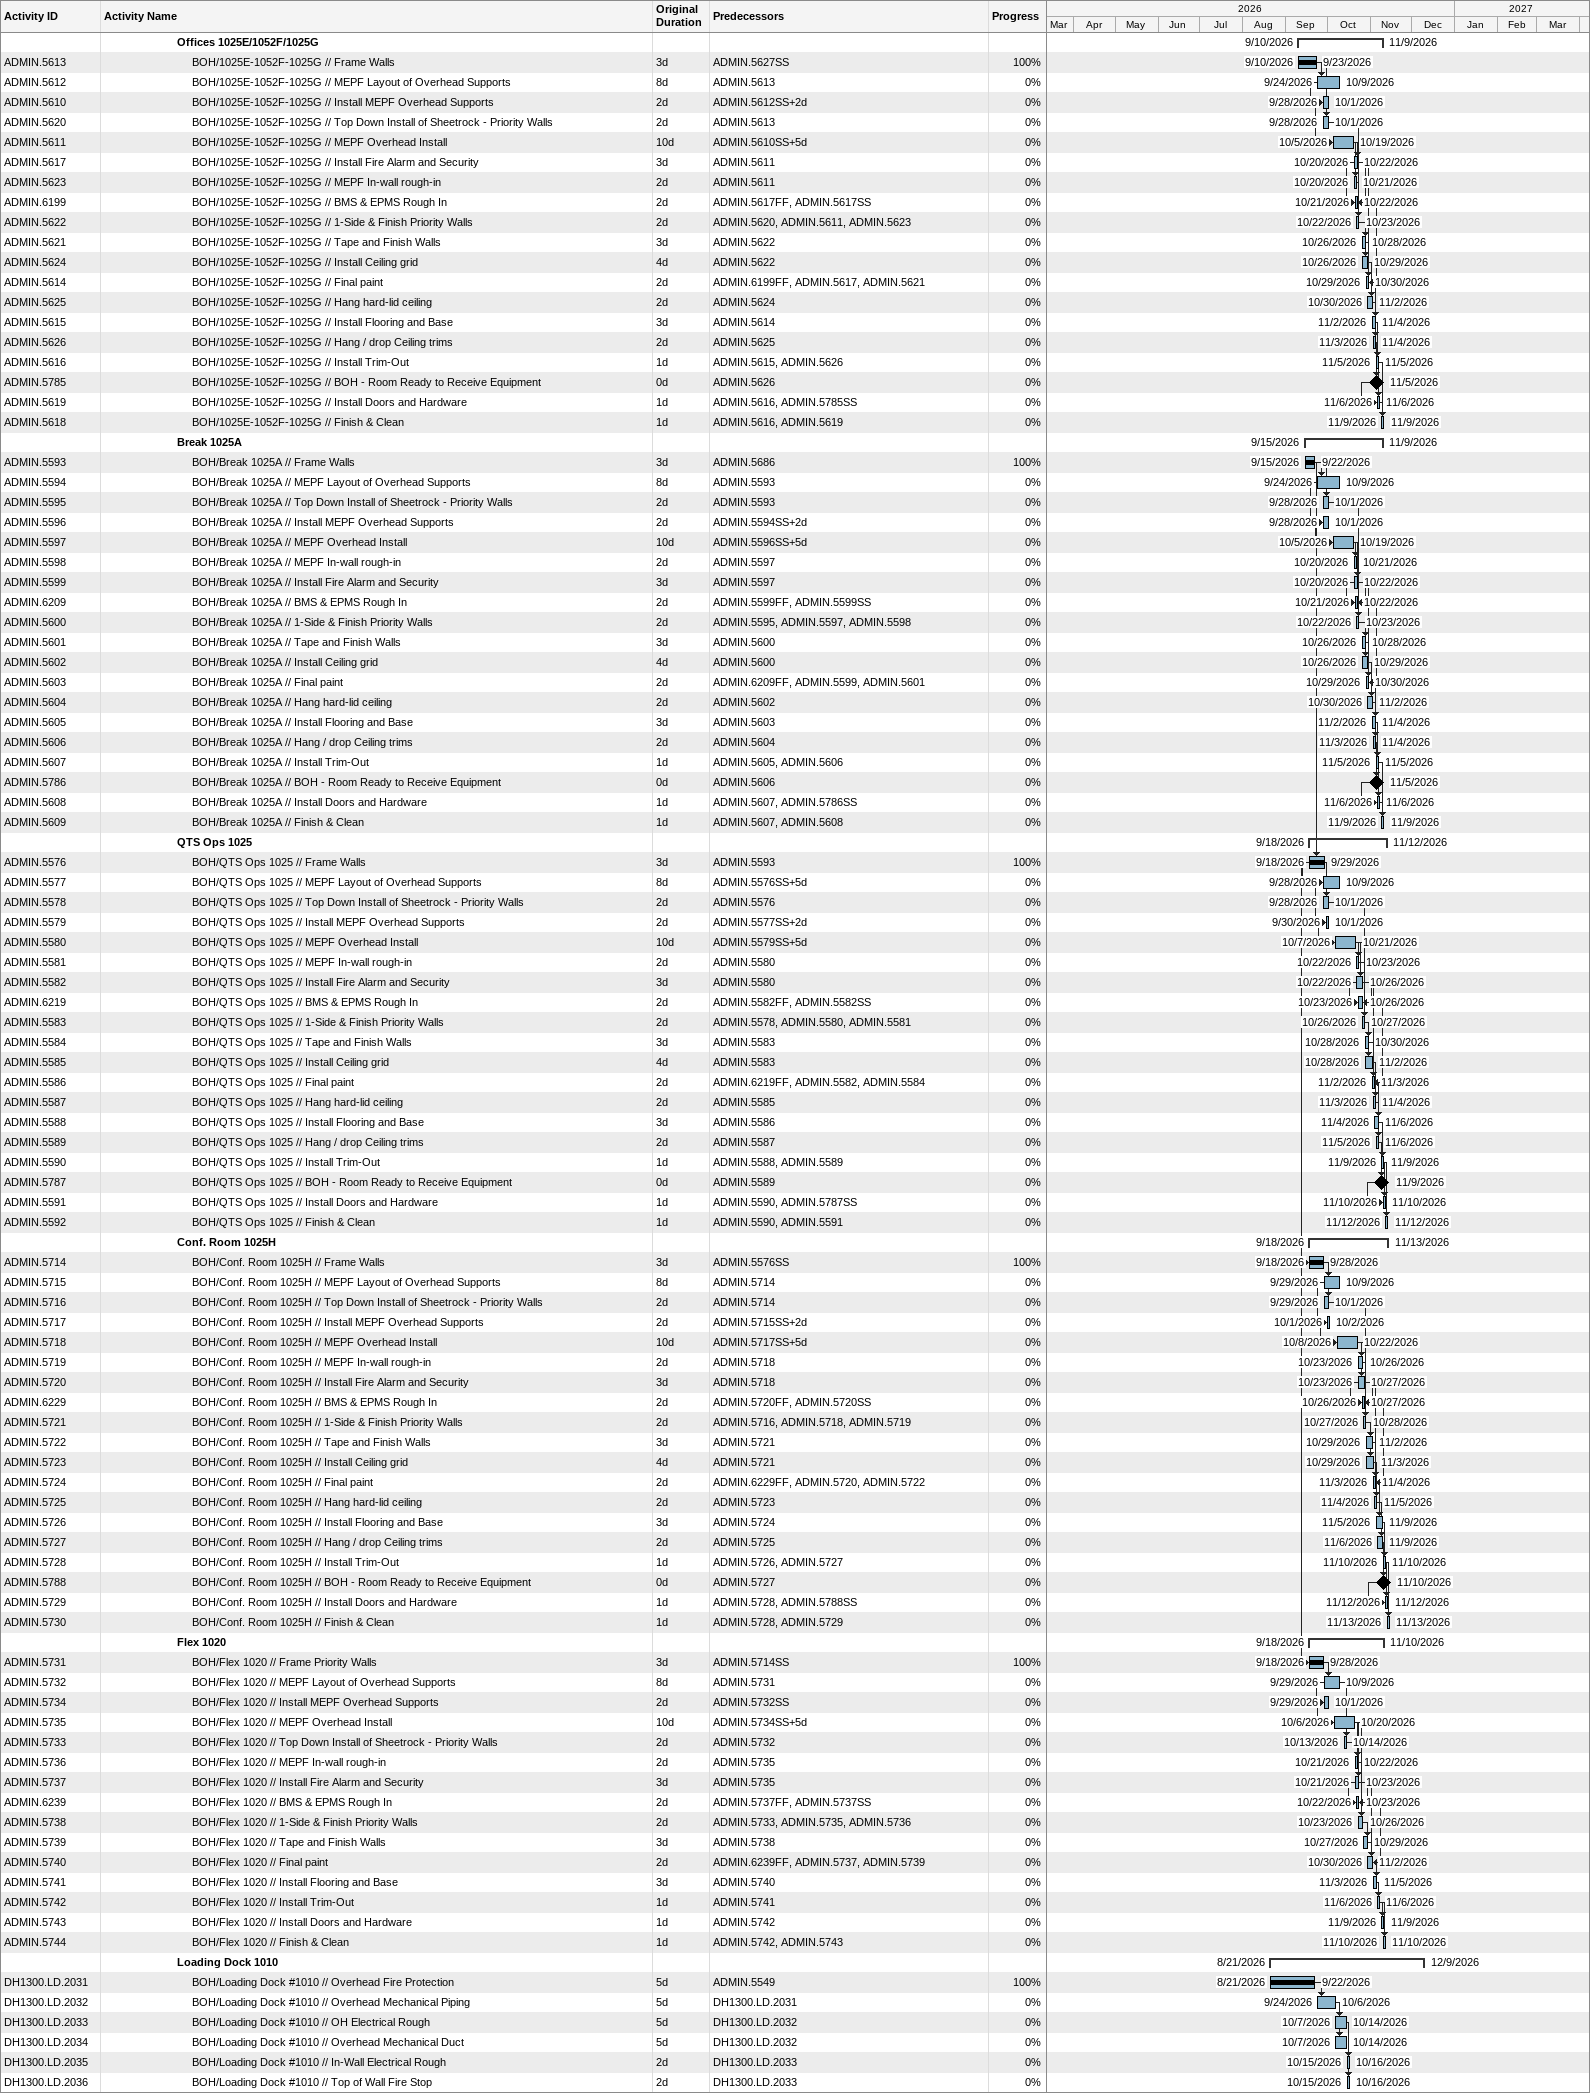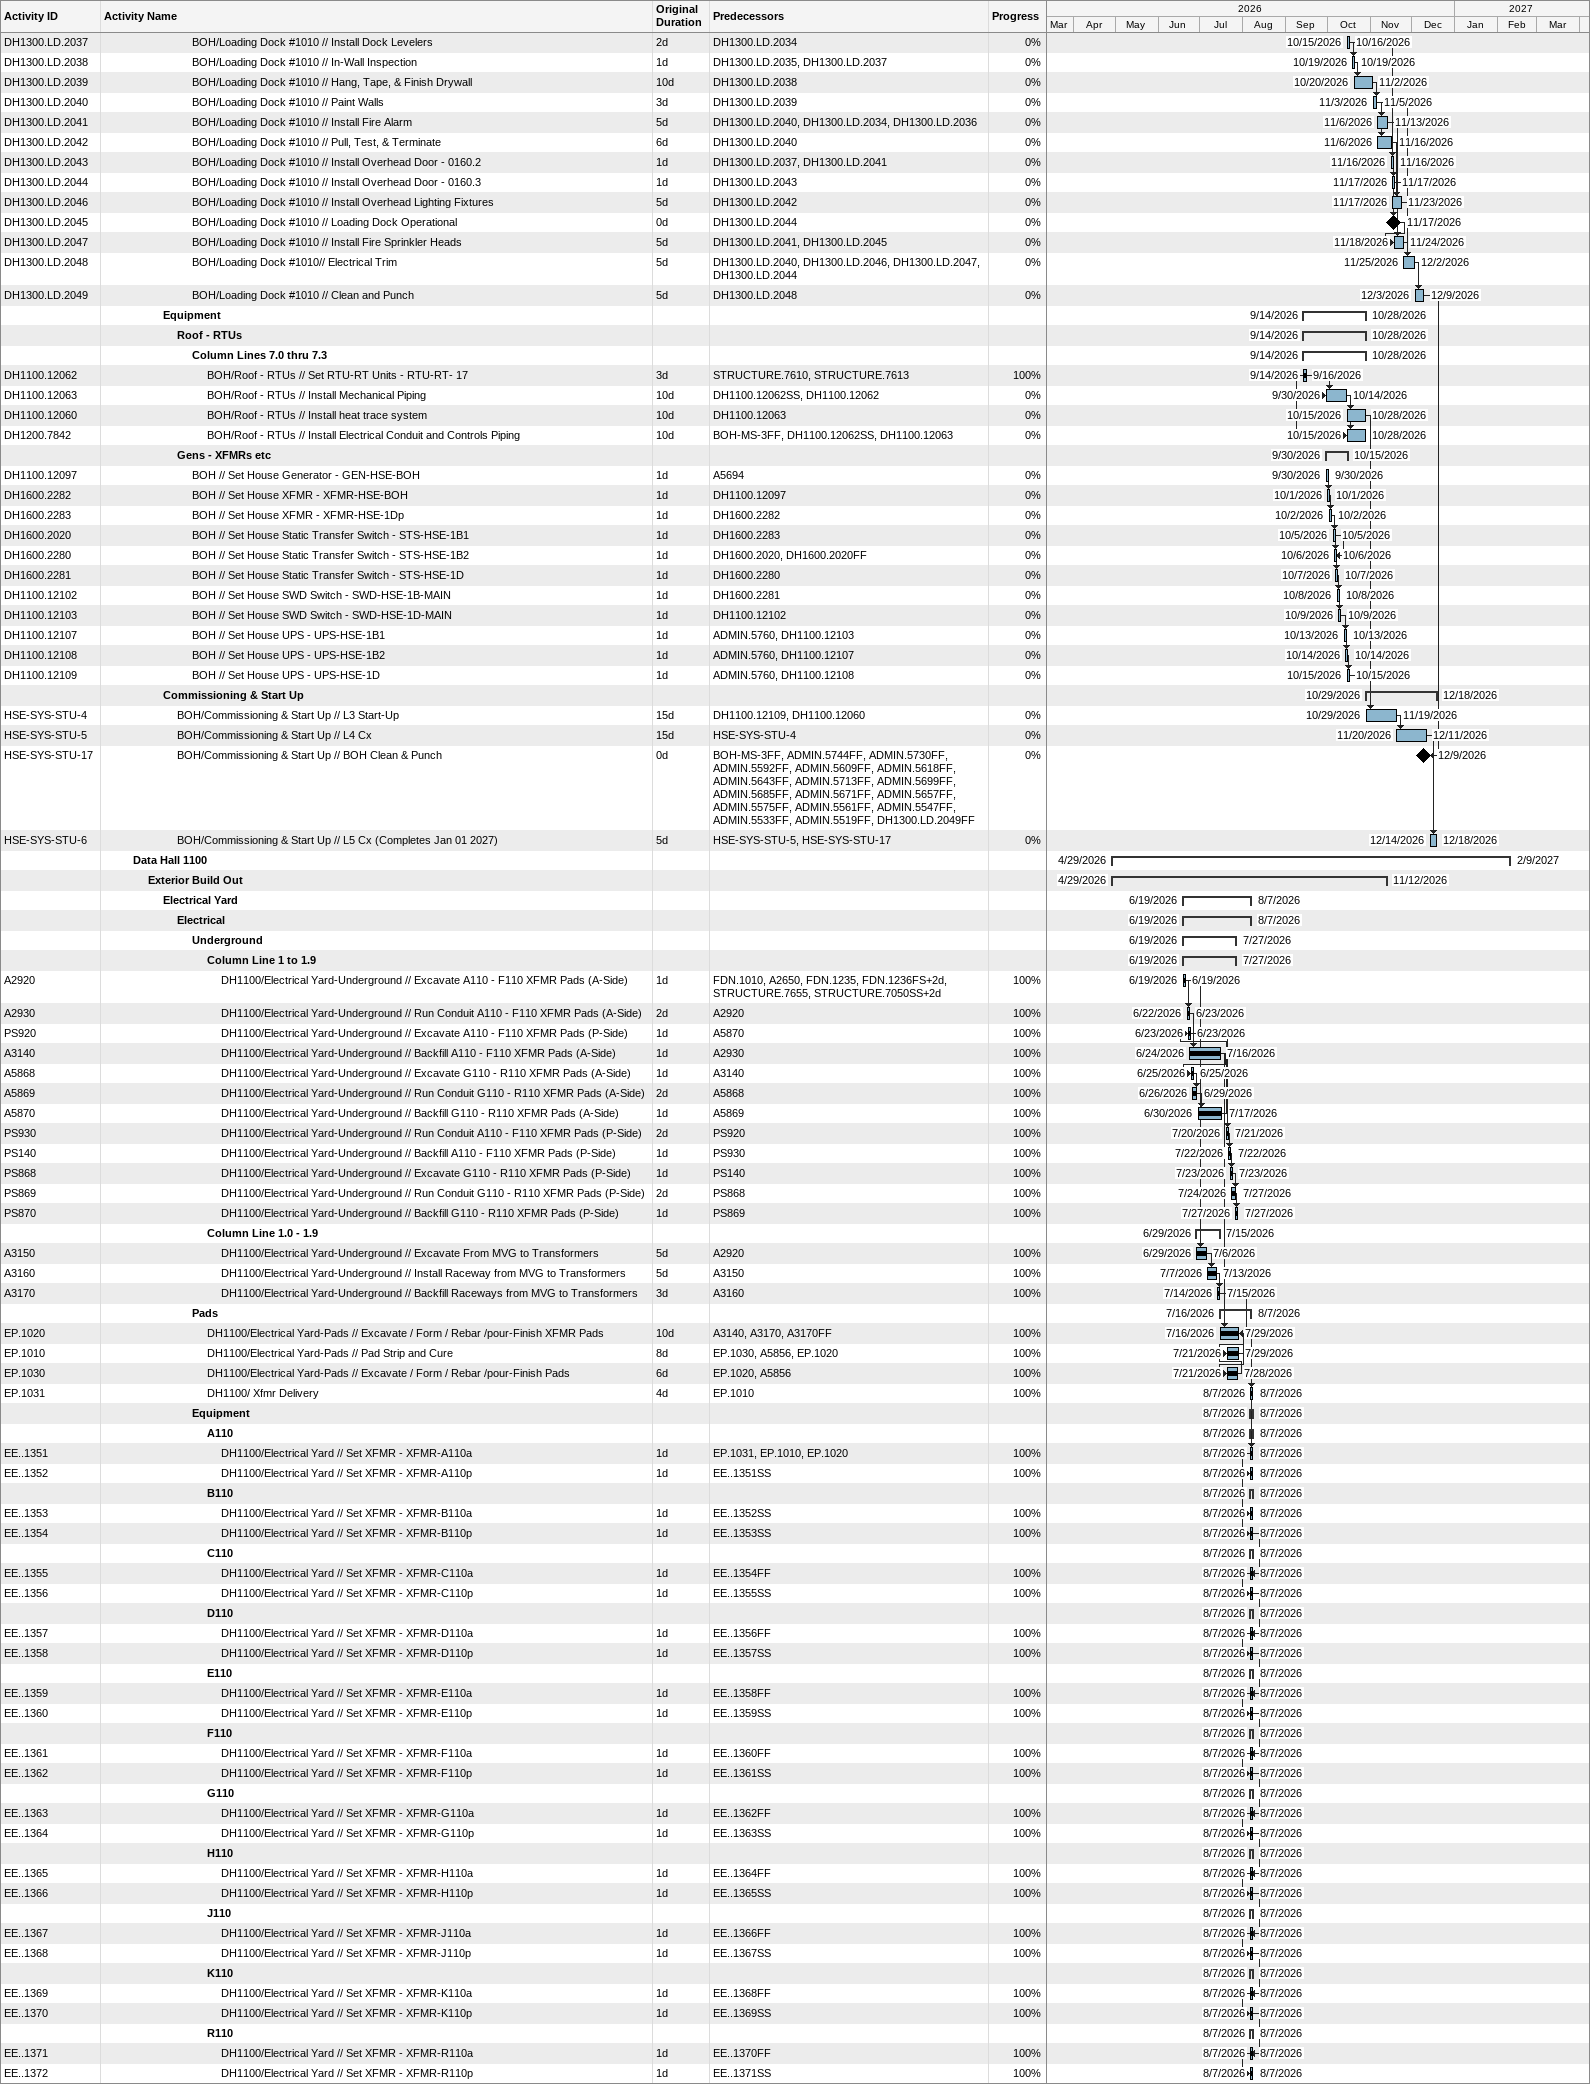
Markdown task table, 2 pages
| ID | Level | Task | Original duration | Start | Finish | Predecessors | % complete |
|---|---|---|---|---|---|---|---|
|  | 6 | **Offices 1025E/1052F/1025G** |  | 2026-09-10 | 2026-11-09 |  |  |
| ADMIN.5613 | 7 | BOH/1025E-1052F-1025G // Frame Walls | 3d | 2026-09-10 | 2026-09-23 | ADMIN.5627SS | 100 |
| ADMIN.5612 | 7 | BOH/1025E-1052F-1025G // MEPF Layout of Overhead Supports | 8d | 2026-09-24 | 2026-10-09 | ADMIN.5613 | 0 |
| ADMIN.5610 | 7 | BOH/1025E-1052F-1025G // Install MEPF Overhead Supports | 2d | 2026-09-28 | 2026-10-01 | ADMIN.5612SS+2d | 0 |
| ADMIN.5620 | 7 | BOH/1025E-1052F-1025G // Top Down Install of Sheetrock - Priority Walls | 2d | 2026-09-28 | 2026-10-01 | ADMIN.5613 | 0 |
| ADMIN.5611 | 7 | BOH/1025E-1052F-1025G // MEPF Overhead Install | 10d | 2026-10-05 | 2026-10-19 | ADMIN.5610SS+5d | 0 |
| ADMIN.5617 | 7 | BOH/1025E-1052F-1025G // Install Fire Alarm and Security | 3d | 2026-10-20 | 2026-10-22 | ADMIN.5611 | 0 |
| ADMIN.5623 | 7 | BOH/1025E-1052F-1025G // MEPF In-wall rough-in | 2d | 2026-10-20 | 2026-10-21 | ADMIN.5611 | 0 |
| ADMIN.6199 | 7 | BOH/1025E-1052F-1025G // BMS & EPMS Rough In | 2d | 2026-10-21 | 2026-10-22 | ADMIN.5617FF, ADMIN.5617SS | 0 |
| ADMIN.5622 | 7 | BOH/1025E-1052F-1025G // 1-Side & Finish Priority Walls | 2d | 2026-10-22 | 2026-10-23 | ADMIN.5620, ADMIN.5611, ADMIN.5623 | 0 |
| ADMIN.5621 | 7 | BOH/1025E-1052F-1025G // Tape and Finish Walls | 3d | 2026-10-26 | 2026-10-28 | ADMIN.5622 | 0 |
| ADMIN.5624 | 7 | BOH/1025E-1052F-1025G // Install Ceiling grid | 4d | 2026-10-26 | 2026-10-29 | ADMIN.5622 | 0 |
| ADMIN.5614 | 7 | BOH/1025E-1052F-1025G // Final paint | 2d | 2026-10-29 | 2026-10-30 | ADMIN.6199FF, ADMIN.5617, ADMIN.5621 | 0 |
| ADMIN.5625 | 7 | BOH/1025E-1052F-1025G // Hang hard-lid ceiling | 2d | 2026-10-30 | 2026-11-02 | ADMIN.5624 | 0 |
| ADMIN.5615 | 7 | BOH/1025E-1052F-1025G // Install Flooring and Base | 3d | 2026-11-02 | 2026-11-04 | ADMIN.5614 | 0 |
| ADMIN.5626 | 7 | BOH/1025E-1052F-1025G // Hang / drop Ceiling trims | 2d | 2026-11-03 | 2026-11-04 | ADMIN.5625 | 0 |
| ADMIN.5616 | 7 | BOH/1025E-1052F-1025G // Install Trim-Out | 1d | 2026-11-05 | 2026-11-05 | ADMIN.5615, ADMIN.5626 | 0 |
| ADMIN.5785 | 7 | BOH/1025E-1052F-1025G // BOH - Room Ready to Receive Equipment | 0d | 2026-11-05 | 2026-11-05 | ADMIN.5626 | 0 |
| ADMIN.5619 | 7 | BOH/1025E-1052F-1025G // Install Doors and Hardware | 1d | 2026-11-06 | 2026-11-06 | ADMIN.5616, ADMIN.5785SS | 0 |
| ADMIN.5618 | 7 | BOH/1025E-1052F-1025G // Finish & Clean | 1d | 2026-11-09 | 2026-11-09 | ADMIN.5616, ADMIN.5619 | 0 |
|  | 6 | **Break 1025A** |  | 2026-09-15 | 2026-11-09 |  |  |
| ADMIN.5593 | 7 | BOH/Break 1025A // Frame Walls | 3d | 2026-09-15 | 2026-09-22 | ADMIN.5686 | 100 |
| ADMIN.5594 | 7 | BOH/Break 1025A // MEPF Layout of Overhead Supports | 8d | 2026-09-24 | 2026-10-09 | ADMIN.5593 | 0 |
| ADMIN.5595 | 7 | BOH/Break 1025A // Top Down Install of Sheetrock - Priority Walls | 2d | 2026-09-28 | 2026-10-01 | ADMIN.5593 | 0 |
| ADMIN.5596 | 7 | BOH/Break 1025A // Install MEPF Overhead Supports | 2d | 2026-09-28 | 2026-10-01 | ADMIN.5594SS+2d | 0 |
| ADMIN.5597 | 7 | BOH/Break 1025A // MEPF Overhead Install | 10d | 2026-10-05 | 2026-10-19 | ADMIN.5596SS+5d | 0 |
| ADMIN.5598 | 7 | BOH/Break 1025A // MEPF In-wall rough-in | 2d | 2026-10-20 | 2026-10-21 | ADMIN.5597 | 0 |
| ADMIN.5599 | 7 | BOH/Break 1025A // Install Fire Alarm and Security | 3d | 2026-10-20 | 2026-10-22 | ADMIN.5597 | 0 |
| ADMIN.6209 | 7 | BOH/Break 1025A // BMS & EPMS Rough In | 2d | 2026-10-21 | 2026-10-22 | ADMIN.5599FF, ADMIN.5599SS | 0 |
| ADMIN.5600 | 7 | BOH/Break 1025A // 1-Side & Finish Priority Walls | 2d | 2026-10-22 | 2026-10-23 | ADMIN.5595, ADMIN.5597, ADMIN.5598 | 0 |
| ADMIN.5601 | 7 | BOH/Break 1025A // Tape and Finish Walls | 3d | 2026-10-26 | 2026-10-28 | ADMIN.5600 | 0 |
| ADMIN.5602 | 7 | BOH/Break 1025A // Install Ceiling grid | 4d | 2026-10-26 | 2026-10-29 | ADMIN.5600 | 0 |
| ADMIN.5603 | 7 | BOH/Break 1025A // Final paint | 2d | 2026-10-29 | 2026-10-30 | ADMIN.6209FF, ADMIN.5599, ADMIN.5601 | 0 |
| ADMIN.5604 | 7 | BOH/Break 1025A // Hang hard-lid ceiling | 2d | 2026-10-30 | 2026-11-02 | ADMIN.5602 | 0 |
| ADMIN.5605 | 7 | BOH/Break 1025A // Install Flooring and Base | 3d | 2026-11-02 | 2026-11-04 | ADMIN.5603 | 0 |
| ADMIN.5606 | 7 | BOH/Break 1025A // Hang / drop Ceiling trims | 2d | 2026-11-03 | 2026-11-04 | ADMIN.5604 | 0 |
| ADMIN.5607 | 7 | BOH/Break 1025A // Install Trim-Out | 1d | 2026-11-05 | 2026-11-05 | ADMIN.5605, ADMIN.5606 | 0 |
| ADMIN.5786 | 7 | BOH/Break 1025A // BOH - Room Ready to Receive Equipment | 0d | 2026-11-05 | 2026-11-05 | ADMIN.5606 | 0 |
| ADMIN.5608 | 7 | BOH/Break 1025A // Install Doors and Hardware | 1d | 2026-11-06 | 2026-11-06 | ADMIN.5607, ADMIN.5786SS | 0 |
| ADMIN.5609 | 7 | BOH/Break 1025A // Finish & Clean | 1d | 2026-11-09 | 2026-11-09 | ADMIN.5607, ADMIN.5608 | 0 |
|  | 6 | **QTS Ops 1025** |  | 2026-09-18 | 2026-11-12 |  |  |
| ADMIN.5576 | 7 | BOH/QTS Ops 1025 // Frame Walls | 3d | 2026-09-18 | 2026-09-29 | ADMIN.5593 | 100 |
| ADMIN.5577 | 7 | BOH/QTS Ops 1025 // MEPF Layout of Overhead Supports | 8d | 2026-09-28 | 2026-10-09 | ADMIN.5576SS+5d | 0 |
| ADMIN.5578 | 7 | BOH/QTS Ops 1025 // Top Down Install of Sheetrock - Priority Walls | 2d | 2026-09-28 | 2026-10-01 | ADMIN.5576 | 0 |
| ADMIN.5579 | 7 | BOH/QTS Ops 1025 // Install MEPF Overhead Supports | 2d | 2026-09-30 | 2026-10-01 | ADMIN.5577SS+2d | 0 |
| ADMIN.5580 | 7 | BOH/QTS Ops 1025 // MEPF Overhead Install | 10d | 2026-10-07 | 2026-10-21 | ADMIN.5579SS+5d | 0 |
| ADMIN.5581 | 7 | BOH/QTS Ops 1025 // MEPF In-wall rough-in | 2d | 2026-10-22 | 2026-10-23 | ADMIN.5580 | 0 |
| ADMIN.5582 | 7 | BOH/QTS Ops 1025 // Install Fire Alarm and Security | 3d | 2026-10-22 | 2026-10-26 | ADMIN.5580 | 0 |
| ADMIN.6219 | 7 | BOH/QTS Ops 1025 // BMS & EPMS Rough In | 2d | 2026-10-23 | 2026-10-26 | ADMIN.5582FF, ADMIN.5582SS | 0 |
| ADMIN.5583 | 7 | BOH/QTS Ops 1025 // 1-Side & Finish Priority Walls | 2d | 2026-10-26 | 2026-10-27 | ADMIN.5578, ADMIN.5580, ADMIN.5581 | 0 |
| ADMIN.5584 | 7 | BOH/QTS Ops 1025 // Tape and Finish Walls | 3d | 2026-10-28 | 2026-10-30 | ADMIN.5583 | 0 |
| ADMIN.5585 | 7 | BOH/QTS Ops 1025 // Install Ceiling grid | 4d | 2026-10-28 | 2026-11-02 | ADMIN.5583 | 0 |
| ADMIN.5586 | 7 | BOH/QTS Ops 1025 // Final paint | 2d | 2026-11-02 | 2026-11-03 | ADMIN.6219FF, ADMIN.5582, ADMIN.5584 | 0 |
| ADMIN.5587 | 7 | BOH/QTS Ops 1025 // Hang hard-lid ceiling | 2d | 2026-11-03 | 2026-11-04 | ADMIN.5585 | 0 |
| ADMIN.5588 | 7 | BOH/QTS Ops 1025 // Install Flooring and Base | 3d | 2026-11-04 | 2026-11-06 | ADMIN.5586 | 0 |
| ADMIN.5589 | 7 | BOH/QTS Ops 1025 // Hang / drop Ceiling trims | 2d | 2026-11-05 | 2026-11-06 | ADMIN.5587 | 0 |
| ADMIN.5590 | 7 | BOH/QTS Ops 1025 // Install Trim-Out | 1d | 2026-11-09 | 2026-11-09 | ADMIN.5588, ADMIN.5589 | 0 |
| ADMIN.5787 | 7 | BOH/QTS Ops 1025 // BOH - Room Ready to Receive Equipment | 0d | 2026-11-09 | 2026-11-09 | ADMIN.5589 | 0 |
| ADMIN.5591 | 7 | BOH/QTS Ops 1025 // Install Doors and Hardware | 1d | 2026-11-10 | 2026-11-10 | ADMIN.5590, ADMIN.5787SS | 0 |
| ADMIN.5592 | 7 | BOH/QTS Ops 1025 // Finish & Clean | 1d | 2026-11-12 | 2026-11-12 | ADMIN.5590, ADMIN.5591 | 0 |
|  | 6 | **Conf. Room 1025H** |  | 2026-09-18 | 2026-11-13 |  |  |
| ADMIN.5714 | 7 | BOH/Conf. Room 1025H // Frame Walls | 3d | 2026-09-18 | 2026-09-28 | ADMIN.5576SS | 100 |
| ADMIN.5715 | 7 | BOH/Conf. Room 1025H // MEPF Layout of Overhead Supports | 8d | 2026-09-29 | 2026-10-09 | ADMIN.5714 | 0 |
| ADMIN.5716 | 7 | BOH/Conf. Room 1025H // Top Down Install of Sheetrock - Priority Walls | 2d | 2026-09-29 | 2026-10-01 | ADMIN.5714 | 0 |
| ADMIN.5717 | 7 | BOH/Conf. Room 1025H // Install MEPF Overhead Supports | 2d | 2026-10-01 | 2026-10-02 | ADMIN.5715SS+2d | 0 |
| ADMIN.5718 | 7 | BOH/Conf. Room 1025H // MEPF Overhead Install | 10d | 2026-10-08 | 2026-10-22 | ADMIN.5717SS+5d | 0 |
| ADMIN.5719 | 7 | BOH/Conf. Room 1025H // MEPF In-wall rough-in | 2d | 2026-10-23 | 2026-10-26 | ADMIN.5718 | 0 |
| ADMIN.5720 | 7 | BOH/Conf. Room 1025H // Install Fire Alarm and Security | 3d | 2026-10-23 | 2026-10-27 | ADMIN.5718 | 0 |
| ADMIN.6229 | 7 | BOH/Conf. Room 1025H // BMS & EPMS Rough In | 2d | 2026-10-26 | 2026-10-27 | ADMIN.5720FF, ADMIN.5720SS | 0 |
| ADMIN.5721 | 7 | BOH/Conf. Room 1025H // 1-Side & Finish Priority Walls | 2d | 2026-10-27 | 2026-10-28 | ADMIN.5716, ADMIN.5718, ADMIN.5719 | 0 |
| ADMIN.5722 | 7 | BOH/Conf. Room 1025H // Tape and Finish Walls | 3d | 2026-10-29 | 2026-11-02 | ADMIN.5721 | 0 |
| ADMIN.5723 | 7 | BOH/Conf. Room 1025H // Install Ceiling grid | 4d | 2026-10-29 | 2026-11-03 | ADMIN.5721 | 0 |
| ADMIN.5724 | 7 | BOH/Conf. Room 1025H // Final paint | 2d | 2026-11-03 | 2026-11-04 | ADMIN.6229FF, ADMIN.5720, ADMIN.5722 | 0 |
| ADMIN.5725 | 7 | BOH/Conf. Room 1025H // Hang hard-lid ceiling | 2d | 2026-11-04 | 2026-11-05 | ADMIN.5723 | 0 |
| ADMIN.5726 | 7 | BOH/Conf. Room 1025H // Install Flooring and Base | 3d | 2026-11-05 | 2026-11-09 | ADMIN.5724 | 0 |
| ADMIN.5727 | 7 | BOH/Conf. Room 1025H // Hang / drop Ceiling trims | 2d | 2026-11-06 | 2026-11-09 | ADMIN.5725 | 0 |
| ADMIN.5728 | 7 | BOH/Conf. Room 1025H // Install Trim-Out | 1d | 2026-11-10 | 2026-11-10 | ADMIN.5726, ADMIN.5727 | 0 |
| ADMIN.5788 | 7 | BOH/Conf. Room 1025H // BOH - Room Ready to Receive Equipment | 0d | 2026-11-10 | 2026-11-10 | ADMIN.5727 | 0 |
| ADMIN.5729 | 7 | BOH/Conf. Room 1025H // Install Doors and Hardware | 1d | 2026-11-12 | 2026-11-12 | ADMIN.5728, ADMIN.5788SS | 0 |
| ADMIN.5730 | 7 | BOH/Conf. Room 1025H // Finish & Clean | 1d | 2026-11-13 | 2026-11-13 | ADMIN.5728, ADMIN.5729 | 0 |
|  | 6 | **Flex 1020** |  | 2026-09-18 | 2026-11-10 |  |  |
| ADMIN.5731 | 7 | BOH/Flex 1020 // Frame Priority Walls | 3d | 2026-09-18 | 2026-09-28 | ADMIN.5714SS | 100 |
| ADMIN.5732 | 7 | BOH/Flex 1020 // MEPF Layout of Overhead Supports | 8d | 2026-09-29 | 2026-10-09 | ADMIN.5731 | 0 |
| ADMIN.5734 | 7 | BOH/Flex 1020 // Install MEPF Overhead Supports | 2d | 2026-09-29 | 2026-10-01 | ADMIN.5732SS | 0 |
| ADMIN.5735 | 7 | BOH/Flex 1020 // MEPF Overhead Install | 10d | 2026-10-06 | 2026-10-20 | ADMIN.5734SS+5d | 0 |
| ADMIN.5733 | 7 | BOH/Flex 1020 // Top Down Install of Sheetrock - Priority Walls | 2d | 2026-10-13 | 2026-10-14 | ADMIN.5732 | 0 |
| ADMIN.5736 | 7 | BOH/Flex 1020 // MEPF In-wall rough-in | 2d | 2026-10-21 | 2026-10-22 | ADMIN.5735 | 0 |
| ADMIN.5737 | 7 | BOH/Flex 1020 // Install Fire Alarm and Security | 3d | 2026-10-21 | 2026-10-23 | ADMIN.5735 | 0 |
| ADMIN.6239 | 7 | BOH/Flex 1020 // BMS & EPMS Rough In | 2d | 2026-10-22 | 2026-10-23 | ADMIN.5737FF, ADMIN.5737SS | 0 |
| ADMIN.5738 | 7 | BOH/Flex 1020 // 1-Side & Finish Priority Walls | 2d | 2026-10-23 | 2026-10-26 | ADMIN.5733, ADMIN.5735, ADMIN.5736 | 0 |
| ADMIN.5739 | 7 | BOH/Flex 1020 // Tape and Finish Walls | 3d | 2026-10-27 | 2026-10-29 | ADMIN.5738 | 0 |
| ADMIN.5740 | 7 | BOH/Flex 1020 // Final paint | 2d | 2026-10-30 | 2026-11-02 | ADMIN.6239FF, ADMIN.5737, ADMIN.5739 | 0 |
| ADMIN.5741 | 7 | BOH/Flex 1020 // Install Flooring and Base | 3d | 2026-11-03 | 2026-11-05 | ADMIN.5740 | 0 |
| ADMIN.5742 | 7 | BOH/Flex 1020 // Install Trim-Out | 1d | 2026-11-06 | 2026-11-06 | ADMIN.5741 | 0 |
| ADMIN.5743 | 7 | BOH/Flex 1020 // Install Doors and Hardware | 1d | 2026-11-09 | 2026-11-09 | ADMIN.5742 | 0 |
| ADMIN.5744 | 7 | BOH/Flex 1020 // Finish & Clean | 1d | 2026-11-10 | 2026-11-10 | ADMIN.5742, ADMIN.5743 | 0 |
|  | 6 | **Loading Dock 1010** |  | 2026-08-21 | 2026-12-09 |  |  |
| DH1300.LD.2031 | 7 | BOH/Loading Dock #1010 // Overhead Fire Protection | 5d | 2026-08-21 | 2026-09-22 | ADMIN.5549 | 100 |
| DH1300.LD.2032 | 7 | BOH/Loading Dock #1010 // Overhead Mechanical Piping | 5d | 2026-09-24 | 2026-10-06 | DH1300.LD.2031 | 0 |
| DH1300.LD.2033 | 7 | BOH/Loading Dock #1010 // OH Electrical Rough | 5d | 2026-10-07 | 2026-10-14 | DH1300.LD.2032 | 0 |
| DH1300.LD.2034 | 7 | BOH/Loading Dock #1010 // Overhead Mechanical Duct | 5d | 2026-10-07 | 2026-10-14 | DH1300.LD.2032 | 0 |
| DH1300.LD.2035 | 7 | BOH/Loading Dock #1010 // In-Wall Electrical Rough | 2d | 2026-10-15 | 2026-10-16 | DH1300.LD.2033 | 0 |
| DH1300.LD.2036 | 7 | BOH/Loading Dock #1010 // Top of Wall Fire Stop | 2d | 2026-10-15 | 2026-10-16 | DH1300.LD.2033 | 0 |
| DH1300.LD.2037 | 7 | BOH/Loading Dock #1010 // Install Dock Levelers | 2d | 2026-10-15 | 2026-10-16 | DH1300.LD.2034 | 0 |
| DH1300.LD.2038 | 7 | BOH/Loading Dock #1010 // In-Wall Inspection | 1d | 2026-10-19 | 2026-10-19 | DH1300.LD.2035, DH1300.LD.2037 | 0 |
| DH1300.LD.2039 | 7 | BOH/Loading Dock #1010 // Hang, Tape, & Finish Drywall | 10d | 2026-10-20 | 2026-11-02 | DH1300.LD.2038 | 0 |
| DH1300.LD.2040 | 7 | BOH/Loading Dock #1010 // Paint Walls | 3d | 2026-11-03 | 2026-11-05 | DH1300.LD.2039 | 0 |
| DH1300.LD.2041 | 7 | BOH/Loading Dock #1010 // Install Fire Alarm | 5d | 2026-11-06 | 2026-11-13 | DH1300.LD.2040, DH1300.LD.2034, DH1300.LD.2036 | 0 |
| DH1300.LD.2042 | 7 | BOH/Loading Dock #1010 // Pull, Test, & Terminate | 6d | 2026-11-06 | 2026-11-16 | DH1300.LD.2040 | 0 |
| DH1300.LD.2043 | 7 | BOH/Loading Dock #1010 // Install Overhead Door - 0160.2 | 1d | 2026-11-16 | 2026-11-16 | DH1300.LD.2037, DH1300.LD.2041 | 0 |
| DH1300.LD.2044 | 7 | BOH/Loading Dock #1010 // Install Overhead Door - 0160.3 | 1d | 2026-11-17 | 2026-11-17 | DH1300.LD.2043 | 0 |
| DH1300.LD.2046 | 7 | BOH/Loading Dock #1010 // Install Overhead Lighting Fixtures | 5d | 2026-11-17 | 2026-11-23 | DH1300.LD.2042 | 0 |
| DH1300.LD.2045 | 7 | BOH/Loading Dock #1010 // Loading Dock Operational | 0d | 2026-11-17 | 2026-11-17 | DH1300.LD.2044 | 0 |
| DH1300.LD.2047 | 7 | BOH/Loading Dock #1010 // Install Fire Sprinkler Heads | 5d | 2026-11-18 | 2026-11-24 | DH1300.LD.2041, DH1300.LD.2045 | 0 |
| DH1300.LD.2048 | 7 | BOH/Loading Dock #1010// Electrical Trim | 5d | 2026-11-25 | 2026-12-02 | DH1300.LD.2040, DH1300.LD.2046, DH1300.LD.2047, DH1300.LD.2044 | 0 |
| DH1300.LD.2049 | 7 | BOH/Loading Dock #1010 // Clean and Punch | 5d | 2026-12-03 | 2026-12-09 | DH1300.LD.2048 | 0 |
|  | 5 | **Equipment** |  | 2026-09-14 | 2026-10-28 |  |  |
|  | 6 | **Roof - RTUs** |  | 2026-09-14 | 2026-10-28 |  |  |
|  | 7 | **Column Lines 7.0 thru 7.3** |  | 2026-09-14 | 2026-10-28 |  |  |
| DH1100.12062 | 8 | BOH/Roof - RTUs // Set RTU-RT Units - RTU-RT- 17 | 3d | 2026-09-14 | 2026-09-16 | STRUCTURE.7610, STRUCTURE.7613 | 100 |
| DH1100.12063 | 8 | BOH/Roof - RTUs // Install Mechanical Piping | 10d | 2026-09-30 | 2026-10-14 | DH1100.12062SS, DH1100.12062 | 0 |
| DH1100.12060 | 8 | BOH/Roof - RTUs // Install heat trace system | 10d | 2026-10-15 | 2026-10-28 | DH1100.12063 | 0 |
| DH1200.7842 | 8 | BOH/Roof - RTUs // Install Electrical Conduit and Controls Piping | 10d | 2026-10-15 | 2026-10-28 | BOH-MS-3FF, DH1100.12062SS, DH1100.12063 | 0 |
|  | 6 | **Gens - XFMRs etc** |  | 2026-09-30 | 2026-10-15 |  |  |
| DH1100.12097 | 7 | BOH // Set House Generator - GEN-HSE-BOH | 1d | 2026-09-30 | 2026-09-30 | A5694 | 0 |
| DH1600.2282 | 7 | BOH // Set House XFMR - XFMR-HSE-BOH | 1d | 2026-10-01 | 2026-10-01 | DH1100.12097 | 0 |
| DH1600.2283 | 7 | BOH // Set House XFMR - XFMR-HSE-1Dp | 1d | 2026-10-02 | 2026-10-02 | DH1600.2282 | 0 |
| DH1600.2020 | 7 | BOH // Set House Static Transfer Switch - STS-HSE-1B1 | 1d | 2026-10-05 | 2026-10-05 | DH1600.2283 | 0 |
| DH1600.2280 | 7 | BOH // Set House Static Transfer Switch - STS-HSE-1B2 | 1d | 2026-10-06 | 2026-10-06 | DH1600.2020, DH1600.2020FF | 0 |
| DH1600.2281 | 7 | BOH // Set House Static Transfer Switch - STS-HSE-1D | 1d | 2026-10-07 | 2026-10-07 | DH1600.2280 | 0 |
| DH1100.12102 | 7 | BOH // Set House SWD Switch - SWD-HSE-1B-MAIN | 1d | 2026-10-08 | 2026-10-08 | DH1600.2281 | 0 |
| DH1100.12103 | 7 | BOH // Set House SWD Switch - SWD-HSE-1D-MAIN | 1d | 2026-10-09 | 2026-10-09 | DH1100.12102 | 0 |
| DH1100.12107 | 7 | BOH // Set House UPS - UPS-HSE-1B1 | 1d | 2026-10-13 | 2026-10-13 | ADMIN.5760, DH1100.12103 | 0 |
| DH1100.12108 | 7 | BOH // Set House UPS - UPS-HSE-1B2 | 1d | 2026-10-14 | 2026-10-14 | ADMIN.5760, DH1100.12107 | 0 |
| DH1100.12109 | 7 | BOH // Set House UPS - UPS-HSE-1D | 1d | 2026-10-15 | 2026-10-15 | ADMIN.5760, DH1100.12108 | 0 |
|  | 5 | **Commissioning & Start Up** |  | 2026-10-29 | 2026-12-18 |  |  |
| HSE-SYS-STU-4 | 6 | BOH/Commissioning & Start Up // L3 Start-Up | 15d | 2026-10-29 | 2026-11-19 | DH1100.12109, DH1100.12060 | 0 |
| HSE-SYS-STU-5 | 6 | BOH/Commissioning & Start Up // L4 Cx | 15d | 2026-11-20 | 2026-12-11 | HSE-SYS-STU-4 | 0 |
| HSE-SYS-STU-17 | 6 | BOH/Commissioning & Start Up // BOH Clean & Punch | 0d | 2026-12-09 | 2026-12-09 | BOH-MS-3FF, ADMIN.5744FF, ADMIN.5730FF, ADMIN.5592FF, ADMIN.5609FF, ADMIN.5618FF, ADMIN.5643FF, ADMIN.5713FF, ADMIN.5699FF, ADMIN.5685FF, ADMIN.5671FF, ADMIN.5657FF, ADMIN.5575FF, ADMIN.5561FF, ADMIN.5547FF, ADMIN.5533FF, ADMIN.5519FF, DH1300.LD.2049FF | 0 |
| HSE-SYS-STU-6 | 6 | BOH/Commissioning & Start Up // L5 Cx (Completes Jan 01 2027) | 5d | 2026-12-14 | 2026-12-18 | HSE-SYS-STU-5, HSE-SYS-STU-17 | 0 |
|  | 3 | **Data Hall 1100** |  | 2026-04-29 | 2027-02-09 |  |  |
|  | 4 | **Exterior Build Out** |  | 2026-04-29 | 2026-11-12 |  |  |
|  | 5 | **Electrical Yard** |  | 2026-06-19 | 2026-08-07 |  |  |
|  | 6 | **Electrical** |  | 2026-06-19 | 2026-08-07 |  |  |
|  | 7 | **Underground** |  | 2026-06-19 | 2026-07-27 |  |  |
|  | 8 | **Column Line 1 to 1.9** |  | 2026-06-19 | 2026-07-27 |  |  |
| A2920 | 9 | DH1100/Electrical Yard-Underground // Excavate A110 - F110 XFMR Pads (A-Side) | 1d | 2026-06-19 | 2026-06-19 | FDN.1010, A2650, FDN.1235, FDN.1236FS+2d, STRUCTURE.7655, STRUCTURE.7050SS+2d | 100 |
| A2930 | 9 | DH1100/Electrical Yard-Underground // Run Conduit A110 - F110 XFMR Pads (A-Side) | 2d | 2026-06-22 | 2026-06-23 | A2920 | 100 |
| PS920 | 9 | DH1100/Electrical Yard-Underground // Excavate A110 - F110 XFMR Pads (P-Side) | 1d | 2026-06-23 | 2026-06-23 | A5870 | 100 |
| A3140 | 9 | DH1100/Electrical Yard-Underground // Backfill A110 - F110 XFMR Pads (A-Side) | 1d | 2026-06-24 | 2026-07-16 | A2930 | 100 |
| A5868 | 9 | DH1100/Electrical Yard-Underground // Excavate G110 - R110 XFMR Pads (A-Side) | 1d | 2026-06-25 | 2026-06-25 | A3140 | 100 |
| A5869 | 9 | DH1100/Electrical Yard-Underground // Run Conduit G110 - R110 XFMR Pads (A-Side) | 2d | 2026-06-26 | 2026-06-29 | A5868 | 100 |
| A5870 | 9 | DH1100/Electrical Yard-Underground // Backfill G110 - R110 XFMR Pads (A-Side) | 1d | 2026-06-30 | 2026-07-17 | A5869 | 100 |
| PS930 | 9 | DH1100/Electrical Yard-Underground // Run Conduit A110 - F110 XFMR Pads (P-Side) | 2d | 2026-07-20 | 2026-07-21 | PS920 | 100 |
| PS140 | 9 | DH1100/Electrical Yard-Underground // Backfill A110 - F110 XFMR Pads (P-Side) | 1d | 2026-07-22 | 2026-07-22 | PS930 | 100 |
| PS868 | 9 | DH1100/Electrical Yard-Underground // Excavate G110 - R110 XFMR Pads (P-Side) | 1d | 2026-07-23 | 2026-07-23 | PS140 | 100 |
| PS869 | 9 | DH1100/Electrical Yard-Underground // Run Conduit G110 - R110 XFMR Pads (P-Side) | 2d | 2026-07-24 | 2026-07-27 | PS868 | 100 |
| PS870 | 9 | DH1100/Electrical Yard-Underground // Backfill G110 - R110 XFMR Pads (P-Side) | 1d | 2026-07-27 | 2026-07-27 | PS869 | 100 |
|  | 8 | **Column Line 1.0 - 1.9** |  | 2026-06-29 | 2026-07-15 |  |  |
| A3150 | 9 | DH1100/Electrical Yard-Underground // Excavate From MVG to Transformers | 5d | 2026-06-29 | 2026-07-06 | A2920 | 100 |
| A3160 | 9 | DH1100/Electrical Yard-Underground // Install Raceway from MVG to Transformers | 5d | 2026-07-07 | 2026-07-13 | A3150 | 100 |
| A3170 | 9 | DH1100/Electrical Yard-Underground // Backfill Raceways from MVG to Transformers | 3d | 2026-07-14 | 2026-07-15 | A3160 | 100 |
|  | 7 | **Pads** |  | 2026-07-16 | 2026-08-07 |  |  |
| EP.1020 | 8 | DH1100/Electrical Yard-Pads // Excavate / Form / Rebar /pour-Finish XFMR Pads | 10d | 2026-07-16 | 2026-07-29 | A3140, A3170, A3170FF | 100 |
| EP.1010 | 8 | DH1100/Electrical Yard-Pads // Pad Strip and Cure | 8d | 2026-07-21 | 2026-07-29 | EP.1030, A5856, EP.1020 | 100 |
| EP.1030 | 8 | DH1100/Electrical Yard-Pads // Excavate / Form / Rebar /pour-Finish Pads | 6d | 2026-07-21 | 2026-07-28 | EP.1020, A5856 | 100 |
| EP.1031 | 8 | DH1100/ Xfmr Delivery | 4d | 2026-08-07 | 2026-08-07 | EP.1010 | 100 |
|  | 7 | **Equipment** |  | 2026-08-07 | 2026-08-07 |  |  |
|  | 8 | **A110** |  | 2026-08-07 | 2026-08-07 |  |  |
| EE..1351 | 9 | DH1100/Electrical Yard // Set XFMR - XFMR-A110a | 1d | 2026-08-07 | 2026-08-07 | EP.1031, EP.1010, EP.1020 | 100 |
| EE..1352 | 9 | DH1100/Electrical Yard // Set XFMR - XFMR-A110p | 1d | 2026-08-07 | 2026-08-07 | EE..1351SS | 100 |
|  | 8 | **B110** |  | 2026-08-07 | 2026-08-07 |  |  |
| EE..1353 | 9 | DH1100/Electrical Yard // Set XFMR - XFMR-B110a | 1d | 2026-08-07 | 2026-08-07 | EE..1352SS | 100 |
| EE..1354 | 9 | DH1100/Electrical Yard // Set XFMR - XFMR-B110p | 1d | 2026-08-07 | 2026-08-07 | EE..1353SS | 100 |
|  | 8 | **C110** |  | 2026-08-07 | 2026-08-07 |  |  |
| EE..1355 | 9 | DH1100/Electrical Yard // Set XFMR - XFMR-C110a | 1d | 2026-08-07 | 2026-08-07 | EE..1354FF | 100 |
| EE..1356 | 9 | DH1100/Electrical Yard // Set XFMR - XFMR-C110p | 1d | 2026-08-07 | 2026-08-07 | EE..1355SS | 100 |
|  | 8 | **D110** |  | 2026-08-07 | 2026-08-07 |  |  |
| EE..1357 | 9 | DH1100/Electrical Yard // Set XFMR - XFMR-D110a | 1d | 2026-08-07 | 2026-08-07 | EE..1356FF | 100 |
| EE..1358 | 9 | DH1100/Electrical Yard // Set XFMR - XFMR-D110p | 1d | 2026-08-07 | 2026-08-07 | EE..1357SS | 100 |
|  | 8 | **E110** |  | 2026-08-07 | 2026-08-07 |  |  |
| EE..1359 | 9 | DH1100/Electrical Yard // Set XFMR - XFMR-E110a | 1d | 2026-08-07 | 2026-08-07 | EE..1358FF | 100 |
| EE..1360 | 9 | DH1100/Electrical Yard // Set XFMR - XFMR-E110p | 1d | 2026-08-07 | 2026-08-07 | EE..1359SS | 100 |
|  | 8 | **F110** |  | 2026-08-07 | 2026-08-07 |  |  |
| EE..1361 | 9 | DH1100/Electrical Yard // Set XFMR - XFMR-F110a | 1d | 2026-08-07 | 2026-08-07 | EE..1360FF | 100 |
| EE..1362 | 9 | DH1100/Electrical Yard // Set XFMR - XFMR-F110p | 1d | 2026-08-07 | 2026-08-07 | EE..1361SS | 100 |
|  | 8 | **G110** |  | 2026-08-07 | 2026-08-07 |  |  |
| EE..1363 | 9 | DH1100/Electrical Yard // Set XFMR - XFMR-G110a | 1d | 2026-08-07 | 2026-08-07 | EE..1362FF | 100 |
| EE..1364 | 9 | DH1100/Electrical Yard // Set XFMR - XFMR-G110p | 1d | 2026-08-07 | 2026-08-07 | EE..1363SS | 100 |
|  | 8 | **H110** |  | 2026-08-07 | 2026-08-07 |  |  |
| EE..1365 | 9 | DH1100/Electrical Yard // Set XFMR - XFMR-H110a | 1d | 2026-08-07 | 2026-08-07 | EE..1364FF | 100 |
| EE..1366 | 9 | DH1100/Electrical Yard // Set XFMR - XFMR-H110p | 1d | 2026-08-07 | 2026-08-07 | EE..1365SS | 100 |
|  | 8 | **J110** |  | 2026-08-07 | 2026-08-07 |  |  |
| EE..1367 | 9 | DH1100/Electrical Yard // Set XFMR - XFMR-J110a | 1d | 2026-08-07 | 2026-08-07 | EE..1366FF | 100 |
| EE..1368 | 9 | DH1100/Electrical Yard // Set XFMR - XFMR-J110p | 1d | 2026-08-07 | 2026-08-07 | EE..1367SS | 100 |
|  | 8 | **K110** |  | 2026-08-07 | 2026-08-07 |  |  |
| EE..1369 | 9 | DH1100/Electrical Yard // Set XFMR - XFMR-K110a | 1d | 2026-08-07 | 2026-08-07 | EE..1368FF | 100 |
| EE..1370 | 9 | DH1100/Electrical Yard // Set XFMR - XFMR-K110p | 1d | 2026-08-07 | 2026-08-07 | EE..1369SS | 100 |
|  | 8 | **R110** |  | 2026-08-07 | 2026-08-07 |  |  |
| EE..1371 | 9 | DH1100/Electrical Yard // Set XFMR - XFMR-R110a | 1d | 2026-08-07 | 2026-08-07 | EE..1370FF | 100 |
| EE..1372 | 9 | DH1100/Electrical Yard // Set XFMR - XFMR-R110p | 1d | 2026-08-07 | 2026-08-07 | EE..1371SS | 100 |
